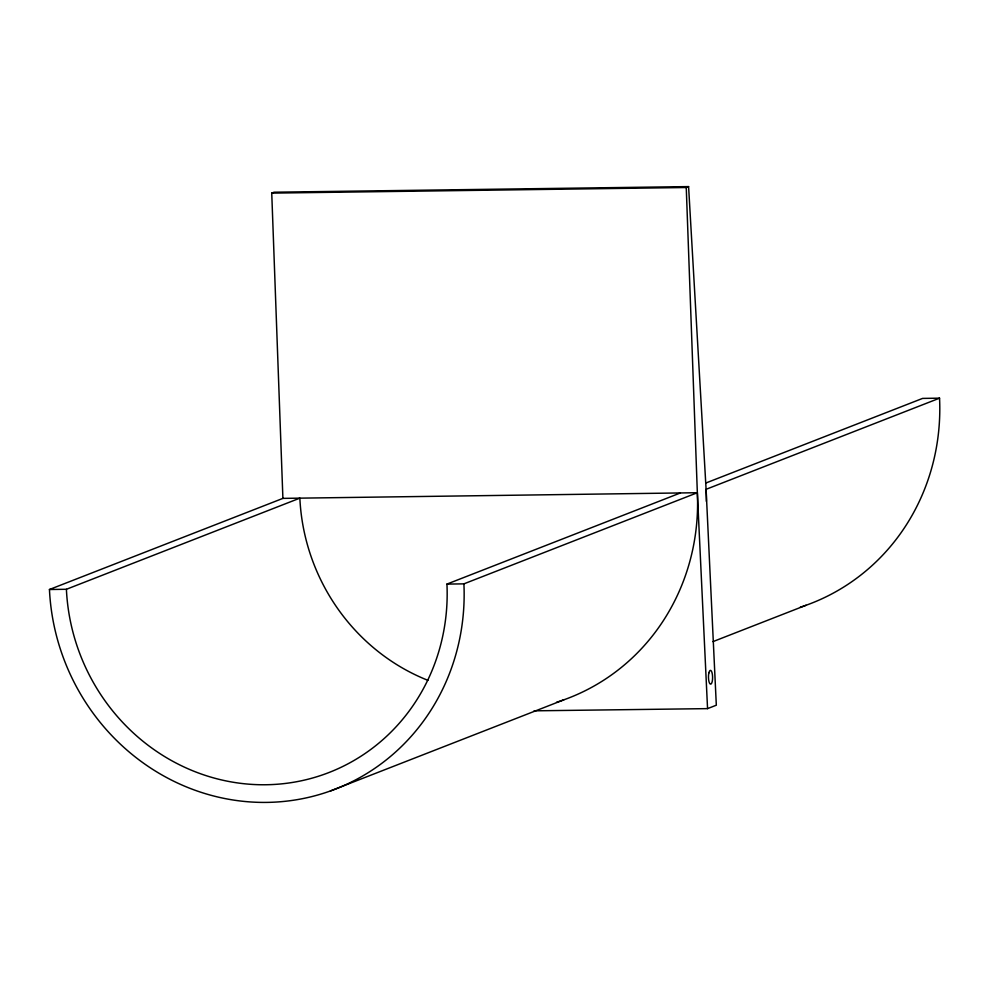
<?xml version="1.0" encoding="UTF-8"?>
<svg xmlns="http://www.w3.org/2000/svg" width="989" height="989" viewBox="0 0 989 989"><rect width="100%" height="100%" fill="white"/><g stroke="black" fill="none" stroke-linecap="round" stroke-linejoin="round"><path stroke-width="1.48" d="M688.591 186.6L686.255 187.514L697.344 492.72L463.903 583.856A217.184 205.959 68.7 0 1 266.845 802.4A217.184 205.959 68.7 0 1 49.45 589.506L282.903 498.382L271.74 193.115L274.077 192.212L688.591 186.6L706.097 489.308L716.32 705.206L707.555 708.631L534.072 710.831M49.45 589.506L66.399 589.283L299.852 498.147A199.407 189.109 68.7 0 0 427.953 680.345M66.399 589.283A199.407 189.109 68.7 0 0 266.016 784.747A199.407 189.109 68.7 0 0 446.941 584.091L680.395 492.955M706.331 482.83L922.601 398.406L939.55 398.171A217.184 205.959 68.7 0 1 800.2 607.258M939.55 398.171L706.097 489.308A217.184 205.959 68.7 0 1 706.344 501.349M330.388 790.965L563.829 699.829M712.945 641.626L806.035 605.28M271.74 193.115L686.255 187.514M282.903 498.382L697.344 492.72L707.555 708.631M446.941 584.091L463.903 583.856M697.344 492.72A217.184 205.959 68.7 0 1 556.535 702.277M708.853 672.977A6.911 2.065 89.2 0 0 710.312 684.104A6.911 2.065 89.2 0 0 712.426 674.721A6.911 2.065 89.2 0 0 708.853 672.977"/></g></svg>
